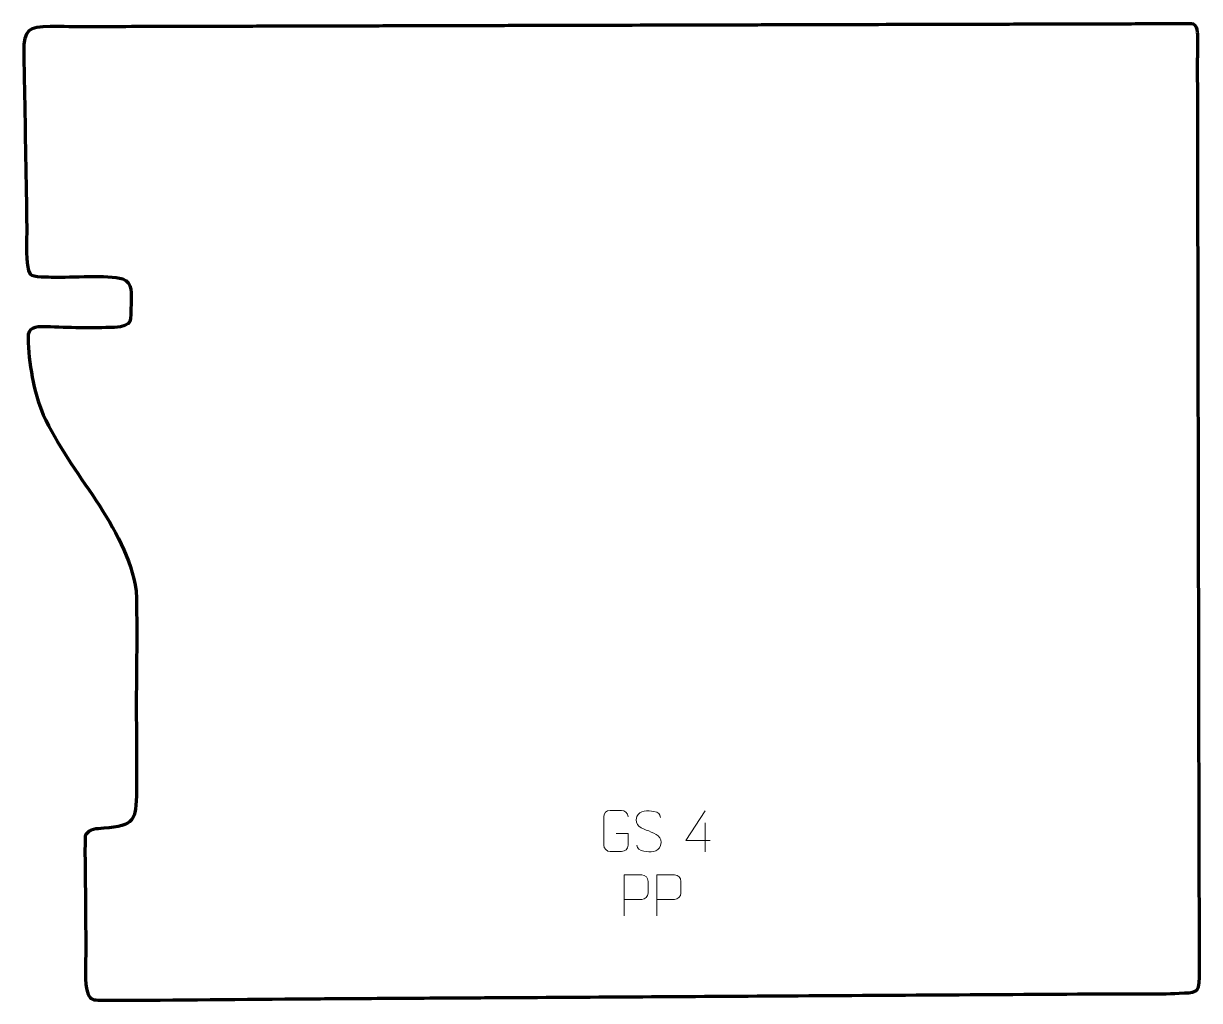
# Model space of a CAD drawing. Header units: millimetres. Extents: x 1122 to 1839, y 159 to 754.
import ezdxf

# ---------------------------------------------------------------- set-up
doc = ezdxf.new("R2010")
doc.units = ezdxf.units.MM
doc.header["$MEASUREMENT"] = 0
doc.layers.add('layer 1', color=7, linetype='Continuous', plot=False)
doc.layers.add('layer 2', color=7, linetype='Continuous')

msp = doc.modelspace()

# ---------------------------------------------------------------- linework, layer by layer
at = {"layer": 'layer 1', "color": 250, "lineweight": 9}
for points, knots in [([(1483.5629, 260.9527), (1483.5629, 260.9527), (1490.731, 260.9527), (1490.731, 260.9527), (1490.731, 260.9527), (1490.731, 260.9527), (1490.731, 253.7846), (1490.731, 253.7846), (1490.731, 253.7846), (1490.5913, 251.4612), (1488.9141, 249.9816), (1486.7663, 249.9708), (1486.7663, 249.9708), (1484.4345, 249.9712), (1482.1025, 249.9712), (1479.771, 249.9708), (1479.771, 249.9708), (1477.8461, 249.8654), (1475.8739, 251.7499), (1475.8851, 253.7672), (1475.8851, 253.7672), (1475.8855, 259.5373), (1475.8855, 265.307), (1475.8851, 271.0763), (1475.8851, 271.0763), (1475.8893, 273.2144), (1477.6361, 274.9336), (1479.7884, 274.9202), (1479.7884, 274.9202), (1482.1141, 274.9202), (1484.4402, 274.9202), (1486.7663, 274.9202), (1486.7663, 274.9202), (1488.713, 274.9556), (1490.7044, 273.4641), (1490.731, 271.0264)], [0, 0, 0, 0, 0.1, 0.1, 0.1, 0.1, 0.2, 0.2, 0.2, 0.2, 0.3, 0.3, 0.3, 0.3, 0.4, 0.4, 0.4, 0.4, 0.5, 0.5, 0.5, 0.5, 0.6, 0.6, 0.6, 0.6, 0.7, 0.7, 0.7, 0.7, 0.8, 0.8, 0.8, 0.8, 1, 1, 1, 1]), ([(1503.308, 262.4438), (1499.0597, 263.9142), (1494.1516, 265.71), (1496.1567, 271.2303), (1496.1567, 271.2303), (1497.6602, 275.3702), (1502.8738, 274.9817), (1506.4774, 274.3806), (1506.4774, 274.3806), (1509.338, 273.9034), (1510.2027, 272.6902), (1510.5133, 270.6061)], [0, 0, 0, 0, 0.25, 0.25, 0.25, 0.25, 0.5, 0.5, 0.5, 0.5, 1, 1, 1, 1]), ([(1540.7134, 256.6865), (1540.7134, 256.6865), (1525.8917, 256.6865), (1525.8917, 256.6865), (1525.8917, 256.6865), (1525.8917, 256.6865), (1537.7693, 274.757), (1537.7693, 274.757)], [0, 0, 0, 0, 0.33333333, 0.33333333, 0.33333333, 0.33333333, 1, 1, 1, 1]), ([(1503.308, 262.4437), (1507.3266, 260.797), (1512.3561, 258.9087), (1510.5221, 253.5484), (1510.5221, 253.5484), (1509.0623, 249.282), (1504.1515, 249.5387), (1500.4254, 250.0934), (1500.4254, 250.0934), (1497.6754, 250.5032), (1496.4545, 251.7167), (1496.0765, 253.8289)], [0, 0, 0, 0, 0.25, 0.25, 0.25, 0.25, 0.5, 0.5, 0.5, 0.5, 1, 1, 1, 1]), ([(1488.2854, 210.6784), (1488.2854, 210.6784), (1488.2854, 235.632), (1488.2854, 235.632), (1488.2854, 235.632), (1491.8804, 235.632), (1495.4757, 235.632), (1499.0711, 235.632), (1499.0711, 235.632), (1501.3963, 235.5941), (1502.9537, 234.104), (1502.9495, 231.7379), (1502.9495, 231.7379), (1502.9491, 229.7022), (1502.9491, 226.6429), (1502.9495, 224.6069), (1502.9495, 224.6069), (1502.943, 222.7315), (1501.1308, 220.7896), (1499.1212, 220.7705), (1499.1212, 220.7705), (1499.1212, 220.7705), (1488.2854, 220.7705), (1488.2854, 220.7705)], [0, 0, 0, 0, 0.14285714, 0.14285714, 0.14285714, 0.14285714, 0.28571429, 0.28571429, 0.28571429, 0.28571429, 0.42857143, 0.42857143, 0.42857143, 0.42857143, 0.57142857, 0.57142857, 0.57142857, 0.57142857, 0.71428571, 0.71428571, 0.71428571, 0.71428571, 1, 1, 1, 1]), ([(1508.2854, 210.6784), (1508.2854, 210.6784), (1508.2854, 235.632), (1508.2854, 235.632), (1508.2854, 235.632), (1511.8804, 235.632), (1515.4757, 235.632), (1519.0711, 235.632), (1519.0711, 235.632), (1521.3963, 235.5941), (1522.9537, 234.104), (1522.9495, 231.7379), (1522.9495, 231.7379), (1522.9491, 229.7022), (1522.9491, 226.6429), (1522.9495, 224.6069), (1522.9495, 224.6069), (1522.943, 222.7315), (1521.1308, 220.7896), (1519.1212, 220.7705), (1519.1212, 220.7705), (1519.1212, 220.7705), (1508.2854, 220.7705), (1508.2854, 220.7705)], [0, 0, 0, 0, 0.14285714, 0.14285714, 0.14285714, 0.14285714, 0.28571429, 0.28571429, 0.28571429, 0.28571429, 0.42857143, 0.42857143, 0.42857143, 0.42857143, 0.57142857, 0.57142857, 0.57142857, 0.57142857, 0.71428571, 0.71428571, 0.71428571, 0.71428571, 1, 1, 1, 1])]:
    msp.add_open_spline(points, degree=3, knots=knots, dxfattribs=at)
msp.add_open_spline([(1537.7693, 267.4476), (1537.7693, 267.4476), (1537.7693, 249.7829), (1537.7693, 249.7829)], degree=3, dxfattribs=at)
at = {"layer": 'layer 2', "color": 242, "lineweight": 158}
msp.add_open_spline([(1122.3329, 737.6819), (1122.2057, 750.5321), (1125.3974, 752.5998), (1138.3666, 752.6459), (1138.3666, 752.6459), (1145.9847, 752.673), (1153.6718, 752.4927), (1161.3391, 752.5154), (1161.3391, 752.5154), (1179.1031, 752.5678), (1196.867, 752.6148), (1214.631, 752.6614), (1214.631, 752.6614), (1220.3408, 752.6765), (1226.0506, 752.6915), (1231.7603, 752.7065), (1231.7603, 752.7065), (1244.1314, 752.739), (1256.5027, 752.7716), (1268.8739, 752.8042), (1268.8739, 752.8042), (1281.245, 752.8368), (1293.6162, 752.8693), (1305.9873, 752.9019), (1305.9873, 752.9019), (1311.6972, 752.9169), (1317.4069, 752.9319), (1323.1167, 752.9469), (1323.1167, 752.9469), (1329.1436, 752.9628), (1335.1706, 752.9787), (1341.1976, 752.9945), (1341.1976, 752.9945), (1346.9073, 753.0096), (1352.6171, 753.0246), (1358.3269, 753.0396), (1358.3269, 753.0396), (1377.3595, 753.0897), (1396.3921, 753.1398), (1415.4246, 753.1899), (1415.4246, 753.1899), (1421.1344, 753.205), (1426.8441, 753.22), (1432.5539, 753.235), (1432.5539, 753.235), (1438.2637, 753.2501), (1443.9734, 753.265), (1449.6832, 753.28), (1449.6832, 753.28), (1455.7102, 753.2959), (1461.7372, 753.3118), (1467.7642, 753.3276), (1467.7642, 753.3276), (1473.1567, 753.3419), (1478.5492, 753.3561), (1483.9418, 753.3703), (1483.9418, 753.3703), (1509.0014, 753.4361), (1534.0609, 753.5021), (1559.1204, 753.5681), (1559.1204, 753.5681), (1564.8302, 753.5832), (1570.54, 753.5982), (1576.2498, 753.6131), (1576.2498, 753.6131), (1582.2768, 753.629), (1588.3037, 753.6449), (1594.3307, 753.6608), (1594.3307, 753.6608), (1599.7233, 753.675), (1605.1158, 753.6892), (1610.5084, 753.7034), (1610.5084, 753.7034), (1635.5679, 753.7694), (1660.6275, 753.8353), (1685.687, 753.9012), (1685.687, 753.9012), (1691.3968, 753.9163), (1697.1066, 753.9313), (1702.8163, 753.9464), (1702.8163, 753.9464), (1708.8433, 753.9621), (1714.8702, 753.978), (1720.8973, 753.9939), (1720.8973, 753.9939), (1733.5856, 754.0273), (1746.274, 754.0607), (1758.9624, 754.0941), (1758.9624, 754.0941), (1764.9894, 754.11), (1771.0163, 754.1258), (1777.0434, 754.1416), (1777.0434, 754.1416), (1783.0703, 754.1575), (1789.0973, 754.1734), (1795.1242, 754.1892), (1795.1242, 754.1892), (1808.0428, 754.2295), (1821.2505, 754.4958), (1834.1286, 754.3005), (1834.1286, 754.3005), (1838.4379, 754.2352), (1837.9482, 747.999), (1838.0168, 745.071), (1838.0168, 745.071), (1838.1256, 740.4257), (1837.9782, 735.7799), (1837.9689, 731.1345), (1837.9689, 731.1345), (1838.0554, 686.6867), (1838.142, 642.2388), (1838.2286, 597.7911), (1838.2286, 597.7911), (1838.2651, 579.0595), (1838.3016, 560.3279), (1838.3381, 541.5963), (1838.3381, 541.5963), (1838.3998, 509.8479), (1838.4617, 478.0994), (1838.5236, 446.3511), (1838.5236, 446.3511), (1838.5353, 440.3189), (1838.5471, 434.2866), (1838.5589, 428.2544), (1838.5589, 428.2544), (1838.6324, 390.4738), (1838.706, 352.6931), (1838.7795, 314.9125), (1838.7795, 314.9125), (1838.8043, 302.2132), (1838.829, 289.5138), (1838.8538, 276.8144), (1838.8538, 276.8144), (1838.9188, 242.3572), (1839.0916, 207.8778), (1839.0907, 173.4244), (1839.0907, 173.4244), (1839.0905, 162.7462), (1836.2875, 164.2106), (1826.7438, 163.6226), (1826.7438, 163.6226), (1812.6382, 162.7535), (1798.4609, 163.3045), (1784.335, 163.2407), (1784.335, 163.2407), (1714.4818, 162.8379), (1644.6292, 162.3572), (1574.7762, 161.925), (1574.7762, 161.925), (1517.6238, 161.5721), (1460.4714, 161.2192), (1403.319, 160.8663), (1403.319, 160.8663), (1396.9686, 160.8272), (1390.6184, 160.7879), (1384.2682, 160.7487), (1384.2682, 160.7487), (1365.2174, 160.6311), (1346.1666, 160.5134), (1327.1158, 160.3958), (1327.1158, 160.3958), (1314.4152, 160.3173), (1301.7147, 160.2389), (1289.0141, 160.1605), (1289.0141, 160.1605), (1248.6077, 159.8772), (1208.0164, 159.1526), (1167.6274, 159.4361), (1167.6274, 159.4361), (1163.7015, 159.4636), (1162.512, 160.2158), (1161.1504, 164.1343), (1161.1504, 164.1343), (1159.2004, 169.7466), (1160.11, 180.4046), (1160.129, 186.7119), (1160.129, 186.7119), (1160.1157, 192.161), (1160.1148, 197.6097), (1160.0894, 203.0588), (1160.0894, 203.0588), (1160.0513, 209.1043), (1160.0131, 215.1499), (1159.975, 221.1954), (1159.975, 221.1954), (1159.9339, 226.3822), (1159.3266, 257.906), (1159.9874, 259.9973), (1159.9874, 259.9973), (1162.9864, 264.2238), (1166.2566, 263.5978), (1171.1143, 264.07), (1171.1143, 264.07), (1189.7615, 265.9361), (1190.8643, 268.0994), (1191.0983, 287.211), (1191.0983, 287.211), (1191.2772, 303.6699), (1190.9682, 320.3995), (1190.9502, 336.9037), (1190.9502, 336.9037), (1190.9409, 360.6149), (1191.6977, 385.0367), (1190.8615, 408.656), (1190.8615, 408.656), (1184.8644, 448.7468), (1150.3439, 480.2015), (1134.2228, 516.0883), (1134.2228, 516.0883), (1128.2862, 530.2789), (1125.3407, 547.5229), (1124.9985, 562.8811), (1124.9985, 562.8811), (1124.8616, 569.0266), (1128.5375, 569.9758), (1136.1003, 569.6607), (1136.1003, 569.6607), (1149.3311, 569.1687), (1164.3524, 568.7699), (1177.4949, 569.3371), (1177.4949, 569.3371), (1189.2155, 570), (1187.4851, 573.1213), (1187.7583, 583.9383), (1187.7583, 583.9383), (1187.923, 589.3696), (1188.7501, 596.7628), (1182.6777, 599.0015), (1182.6777, 599.0015), (1173.2234, 601.4355), (1151.5553, 599.7283), (1140.2758, 600.0073), (1140.2758, 600.0073), (1137.7545, 600.0697), (1127.8675, 599.9136), (1126.2902, 601.8089), (1126.2902, 601.8089), (1123.2977, 606.2305), (1124.2021, 623.6945), (1124.1394, 630.0356), (1124.1394, 630.0356), (1123.8572, 658.617), (1123.2145, 687.1952), (1122.717, 715.7735), (1122.717, 715.7735), (1122.5914, 723.0764), (1122.4632, 730.3792), (1122.3329, 737.6819)], degree=3, knots=[0, 0, 0, 0, 0.01587302, 0.01587302, 0.01587302, 0.01587302, 0.03174603, 0.03174603, 0.03174603, 0.03174603, 0.04761905, 0.04761905, 0.04761905, 0.04761905, 0.06349206, 0.06349206, 0.06349206, 0.06349206, 0.07936508, 0.07936508, 0.07936508, 0.07936508, 0.0952381, 0.0952381, 0.0952381, 0.0952381, 0.11111111, 0.11111111, 0.11111111, 0.11111111, 0.12698413, 0.12698413, 0.12698413, 0.12698413, 0.14285714, 0.14285714, 0.14285714, 0.14285714, 0.15873016, 0.15873016, 0.15873016, 0.15873016, 0.17460317, 0.17460317, 0.17460317, 0.17460317, 0.19047619, 0.19047619, 0.19047619, 0.19047619, 0.20634921, 0.20634921, 0.20634921, 0.20634921, 0.22222222, 0.22222222, 0.22222222, 0.22222222, 0.23809524, 0.23809524, 0.23809524, 0.23809524, 0.25396825, 0.25396825, 0.25396825, 0.25396825, 0.26984127, 0.26984127, 0.26984127, 0.26984127, 0.28571429, 0.28571429, 0.28571429, 0.28571429, 0.3015873, 0.3015873, 0.3015873, 0.3015873, 0.31746032, 0.31746032, 0.31746032, 0.31746032, 0.33333333, 0.33333333, 0.33333333, 0.33333333, 0.34920635, 0.34920635, 0.34920635, 0.34920635, 0.36507937, 0.36507937, 0.36507937, 0.36507937, 0.38095238, 0.38095238, 0.38095238, 0.38095238, 0.3968254, 0.3968254, 0.3968254, 0.3968254, 0.41269841, 0.41269841, 0.41269841, 0.41269841, 0.42857143, 0.42857143, 0.42857143, 0.42857143, 0.44444444, 0.44444444, 0.44444444, 0.44444444, 0.46031746, 0.46031746, 0.46031746, 0.46031746, 0.47619048, 0.47619048, 0.47619048, 0.47619048, 0.49206349, 0.49206349, 0.49206349, 0.49206349, 0.50793651, 0.50793651, 0.50793651, 0.50793651, 0.52380952, 0.52380952, 0.52380952, 0.52380952, 0.53968254, 0.53968254, 0.53968254, 0.53968254, 0.55555556, 0.55555556, 0.55555556, 0.55555556, 0.57142857, 0.57142857, 0.57142857, 0.57142857, 0.58730159, 0.58730159, 0.58730159, 0.58730159, 0.6031746, 0.6031746, 0.6031746, 0.6031746, 0.61904762, 0.61904762, 0.61904762, 0.61904762, 0.63492063, 0.63492063, 0.63492063, 0.63492063, 0.65079365, 0.65079365, 0.65079365, 0.65079365, 0.66666667, 0.66666667, 0.66666667, 0.66666667, 0.68253968, 0.68253968, 0.68253968, 0.68253968, 0.6984127, 0.6984127, 0.6984127, 0.6984127, 0.71428571, 0.71428571, 0.71428571, 0.71428571, 0.73015873, 0.73015873, 0.73015873, 0.73015873, 0.74603175, 0.74603175, 0.74603175, 0.74603175, 0.76190476, 0.76190476, 0.76190476, 0.76190476, 0.77777778, 0.77777778, 0.77777778, 0.77777778, 0.79365079, 0.79365079, 0.79365079, 0.79365079, 0.80952381, 0.80952381, 0.80952381, 0.80952381, 0.82539683, 0.82539683, 0.82539683, 0.82539683, 0.84126984, 0.84126984, 0.84126984, 0.84126984, 0.85714286, 0.85714286, 0.85714286, 0.85714286, 0.87301587, 0.87301587, 0.87301587, 0.87301587, 0.88888889, 0.88888889, 0.88888889, 0.88888889, 0.9047619, 0.9047619, 0.9047619, 0.9047619, 0.92063492, 0.92063492, 0.92063492, 0.92063492, 0.93650794, 0.93650794, 0.93650794, 0.93650794, 0.95238095, 0.95238095, 0.95238095, 0.95238095, 0.96825397, 0.96825397, 0.96825397, 0.96825397, 1, 1, 1, 1], dxfattribs=at)

doc.saveas('drawing.dxf')
